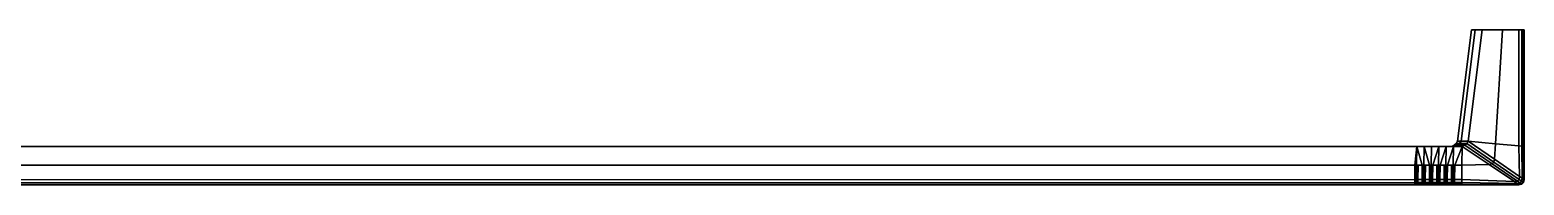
# Model space of a CAD drawing. Extents: x -281 to 281, y -29 to 0.
# Drawn here: x -0.2 to 280.7, y -29.2 to 0 of the extents above; entities that cross this region are included whole.
import ezdxf

# ---------------------------------------------------------------- set-up
doc = ezdxf.new("R2010")
doc.units = 0
doc.layers.add('METAL', color=148, linetype='CONTINUOUS')

msp = doc.modelspace()

# ---------------------------------------------------------------- meshes
at = {"layer": 'METAL'}
mesh = msp.add_polyface(dxfattribs=at)
corners = [(280.69, 0, 3.49), (275.93, 0, 3.44), (276.63, 0, 5.01), (280.69, 0, 4.08), (280.57, 0, 4.64), (280.24, 0, 4.97), (279.69, 0, 5.07), (268.86, -20.91, 3.39), (270.2, -20.91, 4.93), (272.8, 0, 4.93), (271.46, 0, 3.39), (280.69, -21.9, -3.34), (280.69, -21.9, -3.96), (280.69, 0, -3.96), (280.69, 0, -3.34), (280.69, 0, 0.88), (275.59, 0, 0.87), (280.69, 0, 0.08), (275.59, 0, 0.08), (280.69, 0, -0.73), (280.69, 0, -3.34), (275.93, 0, -3.29), (275.59, 0, -0.71), (280.69, 0, -3.96), (280.57, 0, -4.52), (280.24, 0, -4.85), (279.69, 0, -4.95), (276.63, 0, -4.89), (268.18, -20.91, 0.85), (270.78, 0, 0.85), (270.78, 0, 0.08), (268.18, -20.91, 0.08), (268.86, -20.91, -3.25), (268.18, -20.91, -0.7), (270.78, 0, -0.7), (271.46, 0, -3.25), (270.2, -20.91, -4.81), (272.8, 0, -4.81), (280.69, -21.9, -0.73), (280.69, 0, -0.73), (280.69, 0, 0.08), (280.69, -21.9, 0.08), (280.69, -21.9, 3.49), (280.69, -21.9, 0.88), (280.69, 0, 0.88), (280.69, 0, 3.49), (280.69, -21.9, 4.08), (280.69, 0, 4.08), (279.69, 0, 5.07), (276.63, 0, 5.01), (275.29, -21.39, 5.01), (279.69, -21.8, 5.07), (272.8, 0, -4.81), (276.63, 0, -4.89), (275.29, -21.39, -4.89), (270.2, -20.91, -4.81), (271.46, 0, 3.39), (272.8, 0, 4.93), (270.78, 0, 0.85), (270.78, 0, 0.08), (271.46, 0, -3.25), (270.78, 0, -0.7), (272.8, 0, -4.81), (272.8, 0, 4.93), (270.2, -20.91, 4.93), (279.69, 0, -4.95), (279.69, -21.8, -4.95), (280.24, -21.86, -4.85), (279.69, -21.8, -4.95), (279.69, 0, -4.95), (280.24, 0, -4.85), (280.24, 0, 4.97), (279.69, 0, 5.07), (279.69, -21.8, 5.07), (280.24, -21.86, 4.97), (280.57, -21.89, -4.52), (280.24, -21.86, -4.85), (280.24, 0, -4.85), (280.57, 0, -4.52), (280.69, -21.9, -3.96), (280.57, -21.89, -4.52), (280.57, 0, -4.52), (280.69, 0, -3.96), (280.57, 0, 4.64), (280.24, 0, 4.97), (280.24, -21.86, 4.97), (280.57, -21.89, 4.64), (280.69, 0, 4.08), (280.57, 0, 4.64), (280.57, -21.89, 4.64), (280.69, -21.9, 4.08), (267.51, -21.68, 0.08), (267.04, -21.9, 0.08), (267.04, -21.9, 0.85), (267.51, -21.68, 0.85), (269.92, -21.35, -4.81), (269.53, -21.68, -4.81), (268.19, -21.68, -3.25), (268.57, -21.35, -3.25), (270.2, -20.91, -4.81), (269.92, -21.35, -4.81), (268.57, -21.35, -3.25), (268.86, -20.91, -3.25), (268.57, -21.35, -3.25), (268.19, -21.68, -3.25), (267.51, -21.68, -0.7), (267.9, -21.35, -0.7), (268.86, -20.91, -3.25), (268.57, -21.35, -3.25), (267.9, -21.35, -0.7), (268.18, -20.91, -0.7), (267.9, -21.35, -0.7), (267.51, -21.68, -0.7), (267.51, -21.68, 0.08), (267.9, -21.35, 0.08), (268.18, -20.91, -0.7), (267.9, -21.35, -0.7), (267.9, -21.35, 0.08), (268.18, -20.91, 0.08), (267.9, -21.35, 0.85), (267.51, -21.68, 0.85), (268.19, -21.68, 3.39), (268.57, -21.35, 3.39), (268.18, -20.91, 0.85), (267.9, -21.35, 0.85), (268.57, -21.35, 3.39), (268.86, -20.91, 3.39), (268.57, -21.35, 3.39), (268.19, -21.68, 3.39), (269.53, -21.68, 4.93), (269.92, -21.35, 4.93), (268.86, -20.91, 3.39), (268.57, -21.35, 3.39), (269.92, -21.35, 4.93), (270.2, -20.91, 4.93), (267.51, -21.68, 0.85), (267.9, -21.35, 0.85), (267.9, -21.35, 0.85), (268.18, -20.91, 0.85)]
mesh.append_faces([[corners[k] for k in face] for face in [(0, 1, 2, 3), (4, 3, 2, 5), (6, 5, 2, 2), (7, 8, 9, 10), (11, 12, 13, 14), (15, 16, 1, 0), (17, 18, 16, 15), (19, 20, 21, 22), (20, 23, 24, 25), (20, 25, 26, 27), (20, 27, 21, 21), (28, 7, 10, 29), (30, 31, 28, 29), (32, 33, 34, 35), (36, 32, 35, 37), (38, 11, 14, 39), (40, 41, 38, 39), (42, 43, 44, 45), (46, 42, 45, 47), (48, 49, 50, 51), (52, 53, 54, 55), (19, 22, 18, 17), (34, 33, 31, 30), (44, 43, 41, 40), (1, 56, 57, 2), (16, 58, 56, 1), (59, 58, 16, 18), (60, 61, 22, 21), (62, 60, 21, 27), (63, 64, 50, 49), (65, 66, 54, 53), (61, 59, 18, 22), (67, 68, 69, 70), (71, 72, 73, 74), (75, 76, 77, 78), (79, 80, 81, 82), (83, 84, 85, 86), (87, 88, 89, 90), (91, 92, 93, 94), (95, 96, 97, 98), (99, 100, 101, 102), (103, 104, 105, 106), (107, 108, 109, 110), (111, 112, 113, 114), (115, 116, 117, 118), (119, 120, 121, 122), (123, 124, 125, 126), (127, 128, 129, 130), (131, 132, 133, 134), (114, 113, 135, 136), (118, 117, 137, 138)]])
mesh = msp.add_polyface(dxfattribs=at)
corners = [(260.13, -28.13, 4.93), (260.16, -25.4, 4.93), (-260.78, -25.45, 4.88), (-260.75, -28.17, 4.88), (260.12, -29.13, 3.39), (260.12, -29.13, 3.93), (-260.73, -29.17, 3.88), (-260.73, -29.17, 3.32), (-260.73, -29.17, 3.32), (-260.73, -29.17, 3.88), (-262.11, -29.17, 3.88), (-262.11, -29.17, 3.32), (260.12, -29.13, 0.85), (260.12, -29.13, 3.39), (-260.73, -29.17, 0.77), (-260.73, -29.17, 0.77), (-262.11, -29.17, 0.77), (-260.53, -21.94, -0.78), (-259.21, -21.94, -0.78), (-259.75, -21.94, -3.32), (-261.08, -21.94, -3.32), (258.9, -21.9, 0.85), (258.9, -21.9, 0.08), (-259.21, -21.94, -0.01), (-259.21, -21.94, 0.77), (-259.21, -21.94, 0.77), (-259.21, -21.94, -0.01), (-260.53, -21.94, -0.01), (-260.53, -21.94, 0.77), (-261.84, -21.94, -0.01), (-261.84, -21.94, 0.77), (-260.82, -21.94, 4.88), (-259.75, -21.94, 3.32), (-261.08, -21.94, 3.32), (-262.2, -21.94, 4.88), (-260.82, -21.94, -4.86), (-260.48, -25.45, -4.86), (-260.78, -25.46, -4.86), (-261.08, -25.45, -4.86), (-261.86, -25.45, -4.86), (-260.82, -21.94, -4.86), (-262.2, -21.94, -4.86), (-260.43, -29.17, -0.78), (260.42, -29.13, -0.7), (-260.43, -29.17, -0.01), (-261.03, -29.17, -0.78), (-261.03, -29.17, -0.01), (-261.81, -29.17, -0.01), (-261.81, -29.17, -0.78), (-261.03, -29.17, -3.32), (-261.81, -29.17, -3.32), (-261.03, -29.17, -3.86), (-261.81, -29.17, -3.86), (259.43, -21.9, 3.39), (258.9, -21.9, 0.85), (-259.21, -21.94, 0.77), (-259.75, -21.94, 3.32), (-261.84, -21.94, -0.78), (-260.73, -29.17, 0), (-260.48, -25.45, -4.86), (-260.78, -25.45, -4.36), (-260.78, -25.46, -4.86), (-260.78, -25.46, -4.86), (-260.78, -25.45, -4.36), (-261.08, -25.45, -4.86), (-260.73, -28.67, -0.78), (-260.43, -29.17, -0.78), (-260.43, -29.17, -0.01), (-260.73, -28.67, -0.01), (-260.73, -28.67, -0.01), (-261.03, -29.17, -0.01), (-261.03, -29.17, -0.78), (-260.73, -28.67, -0.78), (-260.73, -28.67, -3.32), (-260.43, -29.17, -3.32), (-261.03, -29.17, -3.32), (-260.73, -28.67, -3.32), (-260.73, -28.7, -3.51), (-260.43, -29.17, -3.86), (-260.43, -29.17, -3.32), (-260.73, -28.67, -3.32), (-260.73, -28.67, -3.32), (-261.03, -29.17, -3.32), (-261.03, -29.17, -3.86), (-260.73, -28.7, -3.51), (-260.73, -29.17, 0), (-260.73, -28.67, -0.01), (-260.43, -29.17, -0.01), (-261.03, -29.17, -0.01), (-260.73, -28.67, -0.01), (-260.73, -29.17, 0), (-260.78, -25.45, -4.36), (-260.48, -25.45, -4.86), (-260.45, -28.17, -4.86), (-260.75, -27.82, -4.46), (-260.75, -27.82, -4.46), (-261.05, -28.17, -4.86), (-261.08, -25.45, -4.86), (-260.78, -25.45, -4.36), (-259.21, -21.94, -0.78), (258.9, -21.9, -0.7), (-260.73, -29.17, 0.77), (-260.73, -29.17, 0), (-260.43, -29.17, -0.01), (260.12, -29.13, 0.08), (-260.82, -21.94, 4.88), (-260.78, -25.45, 4.88), (260.16, -25.4, 4.93), (260.51, -21.9, 4.93), (260.12, -28.68, 4.82), (260.13, -28.13, 4.93), (-260.75, -28.17, 4.88), (-260.74, -28.73, 4.77), (-260.74, -28.36, -4.37), (-260.75, -27.82, -4.46), (-260.45, -28.17, -4.86), (-260.44, -28.73, -4.75), (-261.04, -28.73, -4.75), (-261.05, -28.17, -4.86), (-260.75, -27.82, -4.46), (-260.74, -28.36, -4.37), (-260.74, -29.06, 4.44), (-260.74, -28.73, 4.77), (-262.12, -28.73, 4.77), (-262.11, -29.06, 4.44), (-260.73, -29.17, 3.88), (-260.74, -29.06, 4.44), (-262.11, -29.06, 4.44), (-262.11, -29.17, 3.88), (260.12, -29.02, 4.49), (260.12, -28.68, 4.82), (-260.74, -28.73, 4.77), (-260.74, -29.06, 4.44), (260.12, -29.13, 3.93), (260.12, -29.02, 4.49), (-260.74, -29.06, 4.44), (-260.73, -29.17, 3.88), (-261.81, -29.06, -4.41), (-261.82, -28.73, -4.75), (-261.04, -28.73, -4.75), (-261.04, -29.06, -4.41), (-261.81, -29.17, -3.86), (-261.81, -29.06, -4.41), (-261.04, -29.06, -4.41), (-261.03, -29.17, -3.86), (-260.74, -28.65, -4.06), (-260.74, -28.36, -4.37), (-260.44, -28.73, -4.75), (-260.44, -29.06, -4.41), (-260.73, -28.7, -3.51), (-260.74, -28.65, -4.06), (-260.44, -29.06, -4.41), (-260.43, -29.17, -3.86), (-261.04, -29.06, -4.41), (-261.04, -28.73, -4.75), (-260.74, -28.36, -4.37), (-260.74, -28.65, -4.06), (-261.03, -29.17, -3.86), (-261.04, -29.06, -4.41), (-260.74, -28.65, -4.06), (-260.73, -28.7, -3.51)]
mesh.append_faces([[corners[k] for k in face] for face in [(0, 1, 2, 3), (4, 5, 6, 7), (8, 9, 10, 11), (12, 13, 7, 14), (15, 8, 11, 16), (17, 18, 19, 20), (21, 22, 23, 24), (25, 26, 27, 28), (28, 27, 29, 30), (31, 32, 33, 34), (35, 36, 37, 37), (35, 37, 38, 39), (20, 19, 40, 41), (42, 43, 44, 44), (45, 46, 47, 48), (49, 45, 48, 50), (51, 49, 50, 52), (53, 54, 55, 56), (32, 25, 28, 33), (18, 17, 27, 26), (17, 57, 29, 27), (58, 15, 16, 47), (58, 47, 46, 46), (59, 60, 61, 61), (62, 63, 64, 64), (65, 66, 67, 68), (69, 70, 71, 72), (73, 74, 66, 65), (72, 71, 75, 76), (77, 78, 79, 80), (81, 82, 83, 84), (85, 86, 87, 87), (88, 89, 90, 90), (91, 92, 93, 94), (95, 96, 97, 98), (99, 23, 22, 100), (101, 102, 103, 104), (105, 106, 107, 108), (109, 110, 111, 112), (113, 114, 115, 116), (117, 118, 119, 120), (121, 122, 123, 124), (125, 126, 127, 128), (129, 130, 131, 132), (133, 134, 135, 136), (137, 138, 139, 140), (141, 142, 143, 144), (145, 146, 147, 148), (149, 150, 151, 152), (153, 154, 155, 156), (157, 158, 159, 160)]])
mesh = msp.add_polyface(dxfattribs=at)
corners = [(-259.21, -21.94, -0.78), (258.9, -21.9, -0.7), (259.43, -21.9, -3.25), (-259.75, -21.94, -3.32), (260.51, -21.9, 4.93), (259.43, -21.9, 3.39), (-259.75, -21.94, 3.32), (-260.82, -21.94, 4.88), (-260.82, -21.94, -4.86), (260.51, -21.9, -4.81), (260.46, -25.4, -4.81), (-260.48, -25.45, -4.86), (-259.75, -21.94, -3.32), (259.43, -21.9, -3.25), (260.51, -21.9, -4.81), (-260.82, -21.94, -4.86), (260.42, -29.13, -0.7), (260.42, -29.13, 0.07), (260.12, -29.13, 0.08), (-260.43, -29.17, -0.01), (260.42, -29.13, -3.25), (260.42, -29.13, -0.7), (-260.43, -29.17, -0.78), (-260.43, -29.17, -3.32), (260.42, -29.13, -3.81), (-260.43, -29.17, -3.32), (-260.43, -29.17, -3.86), (-260.73, -29.17, 0.77), (260.12, -29.13, 0.08), (260.12, -29.13, 0.85), (260.16, -25.4, 4.93), (260.47, -25.42, 4.93), (260.51, -21.9, 4.93), (-260.45, -28.17, -4.86), (-260.48, -25.45, -4.86), (260.46, -25.4, -4.81), (260.43, -28.13, -4.81), (260.42, -29.13, -3.25), (260.42, -29.13, -3.81), (261.8, -29.13, -3.81), (261.8, -29.13, -3.25), (260.42, -29.13, -0.7), (261.8, -29.13, -0.7), (260.21, -21.9, 0.85), (258.9, -21.9, 0.85), (259.43, -21.9, 3.39), (260.77, -21.9, 3.39), (258.9, -21.9, -0.7), (258.9, -21.9, 0.08), (260.21, -21.9, 0.08), (260.21, -21.9, -0.7), (261.52, -21.9, 0.08), (261.52, -21.9, -0.7), (260.51, -21.9, -4.81), (259.43, -21.9, -3.25), (260.77, -21.9, -3.25), (261.89, -21.9, -4.81), (260.76, -25.4, 4.93), (261.54, -25.4, 4.93), (260.51, -21.9, 4.93), (261.89, -21.9, 4.93), (260.72, -29.13, 0.85), (260.72, -29.13, 0.08), (261.5, -29.13, 0.08), (261.5, -29.13, 0.85), (260.72, -29.13, 3.39), (261.5, -29.13, 3.39), (260.72, -29.13, 3.93), (261.5, -29.13, 3.93), (261.52, -21.9, 0.85), (260.42, -29.13, 0.07), (260.16, -25.4, 4.93), (260.46, -25.4, 4.43), (260.47, -25.42, 4.93), (260.47, -25.42, 4.93), (260.46, -25.4, 4.43), (260.76, -25.4, 4.93), (260.42, -28.63, 0.85), (260.12, -29.13, 0.85), (260.12, -29.13, 0.08), (260.42, -28.63, 0.08), (260.42, -28.63, 0.08), (260.72, -29.13, 0.08), (260.72, -29.13, 0.85), (260.42, -28.63, 0.85), (260.42, -28.63, 3.39), (260.12, -29.13, 3.39), (260.72, -29.13, 3.39), (260.42, -28.63, 3.39), (260.42, -28.65, 3.58), (260.12, -29.13, 3.93), (260.12, -29.13, 3.39), (260.42, -28.63, 3.39), (260.42, -28.63, 3.39), (260.72, -29.13, 3.39), (260.72, -29.13, 3.93), (260.42, -28.65, 3.58), (260.42, -29.13, 0.07), (260.42, -28.63, 0.08), (260.12, -29.13, 0.08), (260.72, -29.13, 0.08), (260.42, -28.63, 0.08), (260.42, -29.13, 0.07), (260.46, -25.4, 4.43), (260.16, -25.4, 4.93), (260.13, -28.13, 4.93), (260.43, -27.77, 4.53), (260.43, -27.77, 4.53), (260.73, -28.13, 4.93), (260.76, -25.4, 4.93), (260.46, -25.4, 4.43), (-260.44, -28.73, -4.75), (-260.45, -28.17, -4.86), (260.43, -28.13, -4.81), (260.42, -28.68, -4.7), (260.43, -28.32, 4.45), (260.43, -27.77, 4.53), (260.13, -28.13, 4.93), (260.12, -28.68, 4.82), (260.72, -28.68, 4.82), (260.73, -28.13, 4.93), (260.43, -27.77, 4.53), (260.43, -28.32, 4.45), (-260.44, -29.06, -4.41), (-260.44, -28.73, -4.75), (260.42, -28.68, -4.7), (260.42, -29.02, -4.37), (-260.43, -29.17, -3.86), (-260.44, -29.06, -4.41), (260.42, -29.02, -4.37), (260.42, -29.13, -3.81), (260.42, -29.02, -4.37), (260.42, -28.68, -4.7), (261.8, -28.68, -4.7), (261.8, -29.02, -4.37), (260.42, -29.13, -3.81), (260.42, -29.02, -4.37), (261.8, -29.02, -4.37), (261.8, -29.13, -3.81), (261.5, -29.13, 3.93), (261.5, -29.02, 4.49), (260.72, -29.02, 4.49), (260.72, -29.13, 3.93), (260.42, -28.61, 4.13), (260.43, -28.32, 4.45), (260.12, -28.68, 4.82), (260.12, -29.02, 4.49), (260.42, -28.65, 3.58), (260.42, -28.61, 4.13), (260.12, -29.02, 4.49), (260.12, -29.13, 3.93), (260.72, -29.02, 4.49), (260.72, -28.68, 4.82), (260.43, -28.32, 4.45), (260.42, -28.61, 4.13), (260.72, -29.13, 3.93), (260.72, -29.02, 4.49), (260.42, -28.61, 4.13), (260.42, -28.65, 3.58)]
mesh.append_faces([[corners[k] for k in face] for face in [(0, 1, 2, 3), (4, 5, 6, 7), (8, 9, 10, 11), (12, 13, 14, 15), (16, 17, 18, 19), (20, 21, 22, 23), (24, 20, 25, 26), (27, 28, 29, 29), (30, 31, 32, 32), (33, 34, 35, 36), (37, 38, 39, 40), (41, 37, 40, 42), (43, 44, 45, 46), (47, 48, 49, 50), (50, 49, 51, 52), (53, 54, 55, 56), (32, 31, 57, 58), (46, 45, 59, 60), (61, 62, 63, 64), (65, 61, 64, 66), (67, 65, 66, 68), (54, 47, 50, 55), (44, 43, 49, 48), (43, 69, 51, 49), (70, 41, 42, 63), (70, 63, 62, 62), (71, 72, 73, 73), (74, 75, 76, 76), (77, 78, 79, 80), (81, 82, 83, 84), (85, 86, 78, 77), (84, 83, 87, 88), (89, 90, 91, 92), (93, 94, 95, 96), (97, 98, 99, 99), (100, 101, 102, 102), (103, 104, 105, 106), (107, 108, 109, 110), (111, 112, 113, 114), (115, 116, 117, 118), (119, 120, 121, 122), (123, 124, 125, 126), (127, 128, 129, 130), (131, 132, 133, 134), (135, 136, 137, 138), (139, 140, 141, 142), (143, 144, 145, 146), (147, 148, 149, 150), (151, 152, 153, 154), (155, 156, 157, 158)]])
mesh = msp.add_polyface(dxfattribs=at)
corners = [(262.84, -21.9, 0.85), (261.52, -21.9, 0.85), (262.1, -21.9, 3.39), (263.44, -21.9, 3.39), (261.52, -21.9, -0.7), (261.52, -21.9, 0.08), (262.84, -21.9, 0.08), (262.84, -21.9, -0.7), (263.44, -21.9, -3.25), (262.1, -21.9, -3.25), (261.81, -28.13, -4.81), (260.43, -28.13, -4.81), (260.46, -25.4, -4.81), (261.84, -25.4, -4.81), (263.19, -28.13, -4.81), (263.22, -25.4, -4.81), (261.8, -29.13, -3.25), (261.8, -29.13, -3.81), (263.17, -29.13, -3.81), (263.17, -29.13, -3.25), (261.8, -29.13, -0.7), (263.17, -29.13, -0.7), (260.21, -21.9, 0.85), (260.77, -21.9, 3.39), (261.89, -21.9, -4.81), (260.77, -21.9, -3.25), (263.27, -21.9, -4.81), (261.89, -21.9, 4.93), (260.51, -21.9, 4.93), (261.54, -25.4, 4.93), (261.85, -25.42, 4.93), (262.14, -25.4, 4.93), (262.92, -25.4, 4.93), (261.89, -21.9, 4.93), (263.27, -21.9, 4.93), (262.1, -29.13, 0.85), (262.1, -29.13, 0.08), (262.87, -29.13, 0.08), (262.87, -29.13, 0.85), (262.1, -29.13, 3.39), (262.87, -29.13, 3.39), (262.1, -29.13, 3.93), (262.87, -29.13, 3.93), (260.21, -21.9, -0.7), (261.8, -29.13, 0.08), (261.5, -29.13, 0.08), (260.51, -21.9, -4.81), (261.89, -21.9, -4.81), (263.27, -21.9, -4.81), (261.51, -28.13, 4.93), (260.76, -25.4, 4.93), (260.73, -28.13, 4.93), (262.89, -28.13, 4.93), (262.11, -28.13, 4.93), (261.54, -25.4, 4.93), (261.84, -25.4, 4.43), (261.85, -25.42, 4.93), (261.85, -25.42, 4.93), (261.84, -25.4, 4.43), (262.14, -25.4, 4.93), (261.5, -29.13, 0.08), (261.8, -28.63, 0.08), (261.8, -28.63, 0.85), (261.5, -29.13, 0.85), (261.8, -28.63, 0.08), (262.1, -29.13, 0.08), (262.1, -29.13, 0.85), (261.8, -28.63, 0.85), (261.8, -28.63, 3.39), (261.5, -29.13, 3.39), (262.1, -29.13, 3.39), (261.8, -28.63, 3.39), (261.5, -29.13, 3.39), (261.8, -28.63, 3.39), (261.8, -28.65, 3.58), (261.5, -29.13, 3.93), (261.8, -28.63, 3.39), (262.1, -29.13, 3.39), (262.1, -29.13, 3.93), (261.8, -28.65, 3.58), (261.8, -29.13, 0.08), (261.8, -28.63, 0.08), (261.5, -29.13, 0.08), (262.1, -29.13, 0.08), (261.8, -28.63, 0.08), (261.8, -29.13, 0.08), (261.84, -25.4, 4.43), (261.54, -25.4, 4.93), (261.51, -28.13, 4.93), (261.81, -27.77, 4.53), (261.81, -27.77, 4.53), (262.11, -28.13, 4.93), (262.14, -25.4, 4.93), (261.84, -25.4, 4.43), (260.42, -28.68, -4.7), (260.43, -28.13, -4.81), (261.81, -28.13, -4.81), (261.8, -28.68, -4.7), (261.8, -28.68, -4.7), (261.81, -28.13, -4.81), (263.19, -28.13, -4.81), (263.18, -28.68, -4.7), (261.5, -28.68, 4.82), (261.51, -28.13, 4.93), (260.73, -28.13, 4.93), (260.72, -28.68, 4.82), (262.88, -28.68, 4.82), (262.89, -28.13, 4.93), (262.11, -28.13, 4.93), (262.1, -28.68, 4.82), (261.8, -28.32, 4.45), (261.81, -27.77, 4.53), (261.51, -28.13, 4.93), (261.5, -28.68, 4.82), (262.1, -28.68, 4.82), (262.11, -28.13, 4.93), (261.81, -27.77, 4.53), (261.8, -28.32, 4.45), (261.8, -29.02, -4.37), (261.8, -28.68, -4.7), (263.18, -28.68, -4.7), (263.18, -29.02, -4.37), (261.8, -29.13, -3.81), (261.8, -29.02, -4.37), (263.18, -29.02, -4.37), (263.17, -29.13, -3.81), (261.5, -29.02, 4.49), (261.5, -28.68, 4.82), (260.72, -28.68, 4.82), (260.72, -29.02, 4.49), (262.88, -29.02, 4.49), (262.88, -28.68, 4.82), (262.1, -28.68, 4.82), (262.1, -29.02, 4.49), (262.87, -29.13, 3.93), (262.88, -29.02, 4.49), (262.1, -29.02, 4.49), (262.1, -29.13, 3.93), (261.8, -28.61, 4.13), (261.8, -28.32, 4.45), (261.5, -28.68, 4.82), (261.5, -29.02, 4.49), (261.8, -28.65, 3.58), (261.8, -28.61, 4.13), (261.5, -29.02, 4.49), (261.5, -29.13, 3.93), (262.1, -29.02, 4.49), (262.1, -28.68, 4.82), (261.8, -28.32, 4.45), (261.8, -28.61, 4.13), (262.1, -29.13, 3.93), (262.1, -29.02, 4.49), (261.8, -28.61, 4.13), (261.8, -28.65, 3.58)]
mesh.append_faces([[corners[k] for k in face] for face in [(0, 1, 2, 3), (4, 5, 6, 7), (7, 8, 9, 4), (10, 11, 12, 13), (14, 10, 13, 15), (16, 17, 18, 19), (20, 16, 19, 21), (1, 22, 23, 2), (24, 25, 9, 26), (27, 28, 29, 30), (27, 30, 31, 32), (2, 23, 33, 34), (35, 36, 37, 38), (39, 35, 38, 40), (41, 39, 40, 42), (25, 43, 4, 9), (1, 0, 6, 5), (20, 44, 45, 45), (20, 37, 36, 44), (46, 47, 13, 12), (47, 48, 15, 13), (49, 29, 50, 51), (52, 32, 31, 53), (54, 55, 56, 56), (57, 58, 59, 59), (60, 61, 62, 63), (64, 65, 66, 67), (63, 62, 68, 69), (67, 66, 70, 71), (72, 73, 74, 75), (76, 77, 78, 79), (80, 81, 82, 82), (83, 84, 85, 85), (86, 87, 88, 89), (90, 91, 92, 93), (94, 95, 96, 97), (98, 99, 100, 101), (102, 103, 104, 105), (106, 107, 108, 109), (110, 111, 112, 113), (114, 115, 116, 117), (118, 119, 120, 121), (122, 123, 124, 125), (126, 127, 128, 129), (130, 131, 132, 133), (134, 135, 136, 137), (138, 139, 140, 141), (142, 143, 144, 145), (146, 147, 148, 149), (150, 151, 152, 153)]])
mesh = msp.add_polyface(dxfattribs=at)
corners = [(264.56, -28.13, -4.81), (263.19, -28.13, -4.81), (263.22, -25.4, -4.81), (264.6, -25.4, -4.81), (263.27, -21.9, -4.81), (262.1, -21.9, -3.25), (263.44, -21.9, -3.25), (264.64, -21.9, -4.81), (264.26, -28.13, 4.93), (264.3, -25.4, 4.93), (263.52, -25.4, 4.93), (263.49, -28.13, 4.93), (263.27, -21.9, 4.93), (264.64, -21.9, 4.93), (263.44, -21.9, 3.39), (262.1, -21.9, 3.39), (264.64, -21.9, -4.81), (266.02, -21.9, -4.81), (265.98, -25.4, -4.81), (264.78, -21.9, 3.39), (266.11, -21.9, 3.39), (265.46, -21.9, 0.85), (264.15, -21.9, 0.85), (262.84, -21.9, 0.85), (265.46, -21.9, 0.08), (264.15, -21.9, 0.08), (262.84, -21.9, 0.08), (266.11, -21.9, -3.25), (267.4, -21.9, -4.81), (266.02, -21.9, -4.81), (264.78, -21.9, -3.25), (265.64, -28.13, 4.93), (265.68, -25.4, 4.93), (264.9, -25.4, 4.93), (264.86, -28.13, 4.93), (263.27, -21.9, 4.93), (261.89, -21.9, 4.93), (262.92, -25.4, 4.93), (263.22, -25.42, 4.93), (266.02, -21.9, 4.93), (267.4, -21.9, 4.93), (265.46, -21.9, -0.7), (264.15, -21.9, -0.7), (262.84, -21.9, -0.7), (263.27, -21.9, -4.81), (264.64, -21.9, 4.93), (264.6, -25.42, 4.93), (265.94, -28.13, -4.81), (266.02, -21.9, 4.93), (265.98, -25.42, 4.93), (264.6, -25.4, 4.43), (264.3, -25.4, 4.93), (264.26, -28.13, 4.93), (264.57, -27.77, 4.53), (263.52, -25.4, 4.93), (263.22, -25.4, 4.43), (263.19, -27.77, 4.53), (263.49, -28.13, 4.93), (265.98, -25.4, 4.43), (265.68, -25.4, 4.93), (265.64, -28.13, 4.93), (265.94, -27.77, 4.53), (264.9, -25.4, 4.93), (264.6, -25.4, 4.43), (264.57, -27.77, 4.53), (264.86, -28.13, 4.93), (262.92, -25.4, 4.93), (263.22, -25.4, 4.43), (263.22, -25.42, 4.93), (263.22, -25.42, 4.93), (263.22, -25.4, 4.43), (263.52, -25.4, 4.93), (264.3, -25.4, 4.93), (264.6, -25.4, 4.43), (264.6, -25.42, 4.93), (264.6, -25.42, 4.93), (264.6, -25.4, 4.43), (264.9, -25.4, 4.93), (265.68, -25.4, 4.93), (265.98, -25.4, 4.43), (265.98, -25.42, 4.93), (263.22, -25.4, 4.43), (262.92, -25.4, 4.93), (262.89, -28.13, 4.93), (263.19, -27.77, 4.53), (263.18, -28.68, -4.7), (263.19, -28.13, -4.81), (264.56, -28.13, -4.81), (264.56, -28.68, -4.7), (264.26, -28.68, 4.82), (264.26, -28.13, 4.93), (263.49, -28.13, 4.93), (263.48, -28.68, 4.82), (264.56, -28.68, -4.7), (264.56, -28.13, -4.81), (265.94, -28.13, -4.81), (265.93, -28.68, -4.7), (265.63, -28.68, 4.82), (265.64, -28.13, 4.93), (264.86, -28.13, 4.93), (264.86, -28.68, 4.82), (264.56, -28.32, 4.45), (264.57, -27.77, 4.53), (264.26, -28.13, 4.93), (264.26, -28.68, 4.82), (263.48, -28.68, 4.82), (263.49, -28.13, 4.93), (263.19, -27.77, 4.53), (263.18, -28.32, 4.45), (265.93, -28.32, 4.45), (265.94, -27.77, 4.53), (265.64, -28.13, 4.93), (265.63, -28.68, 4.82), (264.86, -28.68, 4.82), (264.86, -28.13, 4.93), (264.57, -27.77, 4.53), (264.56, -28.32, 4.45), (263.18, -28.32, 4.45), (263.19, -27.77, 4.53), (262.89, -28.13, 4.93), (262.88, -28.68, 4.82), (263.18, -29.02, -4.37), (263.18, -28.68, -4.7), (264.56, -28.68, -4.7), (264.55, -29.02, -4.37), (264.25, -29.02, 4.49), (264.26, -28.68, 4.82), (263.48, -28.68, 4.82), (263.48, -29.02, 4.49), (264.55, -28.61, 4.13), (264.56, -28.32, 4.45), (264.26, -28.68, 4.82), (264.25, -29.02, 4.49), (263.48, -29.02, 4.49), (263.48, -28.68, 4.82), (263.18, -28.32, 4.45), (263.18, -28.61, 4.13), (265.93, -28.61, 4.13), (265.93, -28.32, 4.45), (265.63, -28.68, 4.82), (265.63, -29.02, 4.49), (264.85, -29.02, 4.49), (264.86, -28.68, 4.82), (264.56, -28.32, 4.45), (264.55, -28.61, 4.13), (263.18, -28.61, 4.13), (263.18, -28.32, 4.45), (262.88, -28.68, 4.82), (262.88, -29.02, 4.49)]
mesh.append_faces([[corners[k] for k in face] for face in [(0, 1, 2, 3), (4, 5, 6, 7), (8, 9, 10, 11), (12, 13, 14, 15), (16, 17, 18, 3), (19, 20, 21, 22), (14, 19, 22, 23), (21, 24, 25, 22), (22, 25, 26, 23), (27, 28, 29, 30), (30, 29, 7, 6), (31, 32, 33, 34), (35, 36, 37, 38), (39, 40, 20, 19), (13, 39, 19, 14), (41, 27, 30, 42), (42, 30, 6, 43), (41, 42, 25, 24), (42, 43, 26, 25), (44, 16, 3, 2), (45, 35, 38, 10), (45, 10, 9, 46), (47, 0, 3, 18), (48, 45, 46, 33), (48, 33, 32, 49), (50, 51, 52, 53), (54, 55, 56, 57), (58, 59, 60, 61), (62, 63, 64, 65), (66, 67, 68, 68), (69, 70, 71, 71), (72, 73, 74, 74), (75, 76, 77, 77), (78, 79, 80, 80), (81, 82, 83, 84), (85, 86, 87, 88), (89, 90, 91, 92), (93, 94, 95, 96), (97, 98, 99, 100), (101, 102, 103, 104), (105, 106, 107, 108), (109, 110, 111, 112), (113, 114, 115, 116), (117, 118, 119, 120), (121, 122, 123, 124), (125, 126, 127, 128), (129, 130, 131, 132), (133, 134, 135, 136), (137, 138, 139, 140), (141, 142, 143, 144), (145, 146, 147, 148)]])
mesh = msp.add_polyface(dxfattribs=at)
corners = [(280.69, -28.13, -3.34), (280.69, -28.13, -3.96), (280.69, -21.9, -3.96), (280.69, -21.9, -3.34), (280.69, -28.13, -0.73), (280.69, -21.9, -0.73), (280.69, -21.9, 0.08), (280.69, -28.13, 0.08), (280.69, -28.13, 3.49), (280.69, -28.13, 0.88), (280.69, -21.9, 0.88), (280.69, -21.9, 3.49), (280.69, -28.13, 4.08), (280.69, -21.9, 4.08), (279.69, -21.8, 5.07), (275.29, -21.39, 5.01), (275.15, -24.28, 5.01), (279.84, -27.56, 5.07), (274.1, -25.3, -4.87), (269.01, -25.4, -4.81), (269.06, -21.9, -4.81), (270.2, -20.91, -4.81), (275.29, -21.39, -4.89), (275.15, -24.28, -4.89), (267.4, -21.9, -4.81), (267.36, -25.4, -4.81), (266.02, -21.9, -4.81), (265.98, -25.4, -4.81), (266.11, -21.9, 3.39), (267.71, -21.9, 3.39), (267.04, -21.9, 0.85), (265.46, -21.9, 0.85), (267.04, -21.9, 0.08), (265.46, -21.9, 0.08), (267.71, -21.9, -3.25), (269.06, -21.9, -4.81), (267.4, -21.9, -4.81), (266.11, -21.9, -3.25), (267.4, -21.9, 4.93), (269.06, -21.9, 4.93), (267.04, -21.9, -0.7), (265.46, -21.9, -0.7), (269.06, -21.9, 4.93), (269.01, -25.4, 4.93), (274.1, -25.3, 4.99), (270.2, -20.91, 4.93), (279.69, -21.8, -4.95), (279.84, -27.56, -4.95), (267.4, -21.9, 4.93), (267.36, -25.42, 4.93), (267.66, -25.4, 4.93), (266.02, -21.9, 4.93), (265.98, -25.42, 4.93), (266.28, -25.4, 4.93), (267.06, -25.4, 4.93), (267.36, -25.4, 4.43), (267.06, -25.4, 4.93), (267.02, -28.13, 4.93), (267.32, -27.77, 4.53), (266.28, -25.4, 4.93), (265.98, -25.4, 4.43), (265.94, -27.77, 4.53), (266.24, -28.13, 4.93), (267.36, -25.42, 4.93), (267.36, -25.4, 4.43), (267.66, -25.4, 4.93), (265.98, -25.42, 4.93), (265.98, -25.4, 4.43), (266.28, -25.4, 4.93), (267.06, -25.4, 4.93), (267.36, -25.4, 4.43), (267.36, -25.42, 4.93), (280.31, -27.87, -4.85), (279.84, -27.56, -4.95), (279.69, -21.8, -4.95), (280.24, -21.86, -4.85), (280.24, -21.86, 4.97), (279.69, -21.8, 5.07), (279.84, -27.56, 5.07), (280.31, -27.87, 4.97), (280.59, -28.06, -4.52), (280.31, -27.87, -4.85), (280.24, -21.86, -4.85), (280.57, -21.89, -4.52), (280.69, -28.13, -3.96), (280.59, -28.06, -4.52), (280.57, -21.89, -4.52), (280.69, -21.9, -3.96), (280.57, -21.89, 4.64), (280.24, -21.86, 4.97), (280.31, -27.87, 4.97), (280.59, -28.06, 4.64), (280.69, -21.9, 4.08), (280.57, -21.89, 4.64), (280.59, -28.06, 4.64), (280.69, -28.13, 4.08), (269.53, -21.68, -4.81), (269.06, -21.9, -4.81), (267.71, -21.9, -3.25), (268.19, -21.68, -3.25), (268.19, -21.68, -3.25), (267.71, -21.9, -3.25), (267.04, -21.9, -0.7), (267.51, -21.68, -0.7), (267.51, -21.68, -0.7), (267.04, -21.9, -0.7), (267.04, -21.9, 0.08), (267.51, -21.68, 0.08), (267.51, -21.68, 0.85), (267.04, -21.9, 0.85), (267.71, -21.9, 3.39), (268.19, -21.68, 3.39), (268.19, -21.68, 3.39), (267.71, -21.9, 3.39), (269.06, -21.9, 4.93), (269.53, -21.68, 4.93), (274.66, -25.17, -4.88), (269.06, -21.9, -4.81), (269.53, -21.68, -4.81), (269.53, -21.68, 4.93), (269.06, -21.9, 4.93), (274.66, -25.17, 5), (275.01, -24.83, 5), (279.42, -28.43, 5.07), (279.74, -28.11, 5.07), (275.01, -24.83, -4.88), (269.92, -21.35, -4.81), (270.2, -20.91, -4.81), (269.92, -21.35, 4.93), (279.74, -28.11, -4.95), (279.42, -28.43, -4.95)]
mesh.append_faces([[corners[k] for k in face] for face in [(0, 1, 2, 3), (4, 0, 3, 5), (6, 7, 4, 5), (8, 9, 10, 11), (12, 8, 11, 13), (14, 15, 16, 17), (18, 19, 20, 20), (21, 22, 23, 23), (24, 20, 19, 25), (26, 24, 25, 27), (28, 29, 30, 31), (30, 32, 33, 31), (34, 35, 36, 37), (38, 39, 29, 28), (40, 34, 37, 41), (10, 9, 7, 6), (40, 41, 33, 32), (42, 43, 44, 44), (15, 45, 16, 16), (46, 47, 23, 22), (42, 48, 49, 50), (43, 42, 50, 50), (48, 51, 52, 53), (48, 53, 54, 49), (55, 56, 57, 58), (59, 60, 61, 62), (63, 64, 65, 65), (66, 67, 68, 68), (69, 70, 71, 71), (72, 73, 74, 75), (76, 77, 78, 79), (80, 81, 82, 83), (84, 85, 86, 87), (88, 89, 90, 91), (92, 93, 94, 95), (96, 97, 98, 99), (100, 101, 102, 103), (104, 105, 106, 107), (108, 109, 110, 111), (112, 113, 114, 115), (116, 18, 117, 118), (119, 120, 44, 121), (122, 121, 123, 124), (16, 122, 124, 17), (125, 116, 118, 126), (23, 125, 126, 127), (128, 119, 121, 122), (45, 128, 122, 16), (129, 130, 116, 125), (47, 129, 125, 23)]])
mesh = msp.add_polyface(dxfattribs=at)
corners = [(279.69, -29.13, 3.48), (279.69, -29.13, 4.07), (268.96, -29.13, 3.93), (268.96, -29.13, 3.39), (279.69, -29.13, 0.88), (268.96, -29.13, 0.85), (268.96, -29.13, 0.08), (279.69, -29.13, 0.08), (279.69, -29.13, -3.33), (279.69, -29.13, -0.72), (268.96, -29.13, -0.7), (268.96, -29.13, -3.25), (279.69, -29.13, -3.95), (268.96, -29.13, -3.81), (279.32, -28.86, 4.96), (278.86, -28.52, 5.06), (268.97, -28.13, 4.93), (268.96, -28.68, 4.82), (268.96, -28.68, -4.7), (268.97, -28.13, -4.81), (278.86, -28.52, -4.94), (279.32, -28.86, -4.84), (279.59, -29.06, 4.63), (279.32, -28.86, 4.96), (268.96, -28.68, 4.82), (268.96, -29.02, 4.49), (279.69, -29.13, 4.07), (279.59, -29.06, 4.63), (268.96, -29.02, 4.49), (268.96, -29.13, 3.93), (268.96, -29.02, -4.37), (268.96, -28.68, -4.7), (279.32, -28.86, -4.84), (279.59, -29.06, -4.51), (268.96, -29.13, -3.81), (268.96, -29.02, -4.37), (279.59, -29.06, -4.51), (279.69, -29.13, -3.95), (280.24, -29.02, 4.08), (279.69, -29.13, 4.07), (279.69, -29.13, 3.48), (280.24, -29.02, 3.48), (280.57, -28.68, -3.96), (280.69, -28.13, -3.96), (280.69, -28.13, -3.34), (280.57, -28.68, -3.34), (280.24, -29.02, 3.48), (279.69, -29.13, 3.48), (279.69, -29.13, 0.88), (280.24, -29.02, 0.88), (280.24, -29.02, 0.88), (279.69, -29.13, 0.88), (279.69, -29.13, 0.08), (280.24, -29.02, 0.08), (280.24, -29.02, -0.72), (279.69, -29.13, -0.72), (279.69, -29.13, -3.33), (280.24, -29.02, -3.34), (279.69, -29.13, -0.72), (280.24, -29.02, -0.72), (274.66, -25.17, 5), (274.1, -25.3, 4.99), (278.86, -28.52, 5.06), (279.42, -28.43, 5.07), (279.42, -28.43, -4.95), (278.86, -28.52, -4.94), (274.1, -25.3, -4.87), (274.66, -25.17, -4.88), (280.2, -28.43, 4.97), (280.31, -27.87, 4.97), (279.84, -27.56, 5.07), (279.74, -28.11, 5.07), (279.87, -28.76, -4.84), (279.32, -28.86, -4.84), (278.86, -28.52, -4.94), (279.42, -28.43, -4.95), (280.57, -28.68, 4.08), (280.69, -28.13, 4.08), (280.59, -28.06, 4.64), (280.48, -28.62, 4.64), (280.48, -28.62, 4.64), (280.59, -28.06, 4.64), (280.31, -27.87, 4.97), (280.2, -28.43, 4.97), (280.24, -29.02, -3.96), (279.69, -29.13, -3.95), (279.59, -29.06, -4.51), (280.15, -28.95, -4.51), (280.15, -28.95, -4.51), (279.59, -29.06, -4.51), (279.32, -28.86, -4.84), (279.87, -28.76, -4.84), (280.57, -28.68, 4.08), (280.24, -29.02, 4.08), (280.24, -29.02, 3.48), (280.57, -28.68, 3.49), (280.69, -28.13, 4.08), (280.57, -28.68, 4.08), (280.57, -28.68, 3.49), (280.69, -28.13, 3.49), (280.24, -29.02, -3.96), (280.57, -28.68, -3.96), (280.57, -28.68, -3.34), (280.24, -29.02, -3.34), (279.69, -29.13, -3.95), (280.24, -29.02, -3.96), (280.24, -29.02, -3.34), (279.69, -29.13, -3.33), (280.57, -28.68, 3.49), (280.24, -29.02, 3.48), (280.24, -29.02, 0.88), (280.57, -28.68, 0.88), (280.69, -28.13, 3.49), (280.57, -28.68, 3.49), (280.57, -28.68, 0.88), (280.69, -28.13, 0.88), (280.57, -28.68, 0.88), (280.24, -29.02, 0.88), (280.24, -29.02, 0.08), (280.57, -28.68, 0.08), (280.69, -28.13, 0.88), (280.57, -28.68, 0.88), (280.57, -28.68, 0.08), (280.69, -28.13, 0.08), (280.57, -28.68, -0.73), (280.24, -29.02, -0.72), (280.24, -29.02, -3.34), (280.57, -28.68, -3.34), (280.69, -28.13, -0.73), (280.57, -28.68, -0.73), (280.57, -28.68, -3.34), (280.69, -28.13, -3.34), (280.24, -29.02, -0.72), (280.57, -28.68, -0.73), (280.57, -28.68, -0.73), (280.69, -28.13, -0.73), (279.87, -28.76, 4.96), (280.2, -28.43, 4.97), (279.74, -28.11, 5.07), (279.42, -28.43, 5.07), (279.32, -28.86, 4.96), (279.87, -28.76, 4.96), (279.42, -28.43, 5.07), (278.86, -28.52, 5.06), (280.2, -28.43, -4.85), (279.87, -28.76, -4.84), (279.42, -28.43, -4.95), (279.74, -28.11, -4.95), (280.31, -27.87, -4.85), (280.2, -28.43, -4.85), (279.74, -28.11, -4.95), (279.84, -27.56, -4.95), (280.24, -29.02, 4.08), (280.57, -28.68, 4.08), (280.48, -28.62, 4.64), (280.15, -28.95, 4.63), (279.69, -29.13, 4.07), (280.24, -29.02, 4.08), (280.15, -28.95, 4.63), (279.59, -29.06, 4.63), (280.15, -28.95, 4.63), (280.48, -28.62, 4.64), (280.2, -28.43, 4.97), (279.87, -28.76, 4.96), (279.59, -29.06, 4.63), (280.15, -28.95, 4.63), (279.87, -28.76, 4.96), (279.32, -28.86, 4.96), (280.57, -28.68, -3.96), (280.24, -29.02, -3.96), (280.15, -28.95, -4.51), (280.48, -28.62, -4.52), (280.69, -28.13, -3.96), (280.57, -28.68, -3.96), (280.48, -28.62, -4.52), (280.59, -28.06, -4.52), (280.48, -28.62, -4.52), (280.15, -28.95, -4.51), (279.87, -28.76, -4.84), (280.2, -28.43, -4.85), (280.59, -28.06, -4.52), (280.48, -28.62, -4.52), (280.2, -28.43, -4.85), (280.31, -27.87, -4.85)]
mesh.append_faces([[corners[k] for k in face] for face in [(0, 1, 2, 3), (4, 0, 3, 5), (6, 7, 4, 5), (8, 9, 10, 11), (12, 8, 11, 13), (10, 9, 7, 6), (14, 15, 16, 17), (18, 19, 20, 21), (22, 23, 24, 25), (26, 27, 28, 29), (30, 31, 32, 33), (34, 35, 36, 37), (38, 39, 40, 41), (42, 43, 44, 45), (46, 47, 48, 49), (50, 51, 52, 53), (54, 55, 56, 57), (53, 52, 58, 59), (60, 61, 62, 63), (64, 65, 66, 67), (68, 69, 70, 71), (72, 73, 74, 75), (76, 77, 78, 79), (80, 81, 82, 83), (84, 85, 86, 87), (88, 89, 90, 91), (92, 93, 94, 95), (96, 97, 98, 99), (100, 101, 102, 103), (104, 105, 106, 107), (108, 109, 110, 111), (112, 113, 114, 115), (116, 117, 118, 119), (120, 121, 122, 123), (124, 125, 126, 127), (128, 129, 130, 131), (119, 118, 132, 133), (123, 122, 134, 135), (136, 137, 138, 139), (140, 141, 142, 143), (144, 145, 146, 147), (148, 149, 150, 151), (152, 153, 154, 155), (156, 157, 158, 159), (160, 161, 162, 163), (164, 165, 166, 167), (168, 169, 170, 171), (172, 173, 174, 175), (176, 177, 178, 179), (180, 181, 182, 183)]])
mesh = msp.add_polyface(dxfattribs=at)
corners = [(268.97, -28.13, 4.93), (278.86, -28.52, 5.06), (274.1, -25.3, 4.99), (269.01, -25.4, 4.93), (268.96, -29.13, -3.81), (268.96, -29.13, -3.25), (267.31, -29.13, -3.25), (267.31, -29.13, -3.81), (265.93, -29.13, -3.25), (265.93, -29.13, -3.81), (268.96, -29.13, -0.7), (267.31, -29.13, -0.7), (265.93, -29.13, -0.7), (267.66, -25.4, 4.93), (267.62, -28.13, 4.93), (267.02, -28.13, 4.93), (267.06, -25.4, 4.93), (266.28, -25.4, 4.93), (266.24, -28.13, 4.93), (268.96, -29.13, 0.08), (267.61, -29.13, 0.08), (267.31, -29.13, 0.08), (267.01, -29.13, 0.08), (266.23, -29.13, 0.08), (265.93, -29.13, 0.08), (268.96, -29.13, 0.85), (268.96, -29.13, 3.39), (267.61, -29.13, 3.39), (267.61, -29.13, 0.85), (267.01, -29.13, 0.85), (267.01, -29.13, 3.39), (266.23, -29.13, 3.39), (266.23, -29.13, 0.85), (268.96, -29.13, 3.93), (267.61, -29.13, 3.93), (267.01, -29.13, 3.93), (266.23, -29.13, 3.93), (274.1, -25.3, -4.87), (278.86, -28.52, -4.94), (268.97, -28.13, -4.81), (269.01, -25.4, -4.81), (267.32, -28.13, -4.81), (267.36, -25.4, -4.81), (265.94, -28.13, -4.81), (265.98, -25.4, -4.81), (267.32, -27.77, 4.53), (267.62, -28.13, 4.93), (267.66, -25.4, 4.93), (267.36, -25.4, 4.43), (267.61, -29.13, 0.08), (267.31, -28.63, 0.08), (267.31, -29.13, 0.08), (267.31, -29.13, 0.08), (267.31, -28.63, 0.08), (267.01, -29.13, 0.08), (267.31, -28.63, 0.85), (267.61, -29.13, 0.85), (267.61, -29.13, 3.39), (267.31, -28.63, 3.39), (267.31, -28.63, 3.39), (267.01, -29.13, 3.39), (267.01, -29.13, 0.85), (267.31, -28.63, 0.85), (267.31, -28.63, 3.39), (267.61, -29.13, 3.39), (267.61, -29.13, 3.93), (267.31, -28.65, 3.58), (267.31, -28.65, 3.58), (267.01, -29.13, 3.93), (267.01, -29.13, 3.39), (267.31, -28.63, 3.39), (267.31, -28.63, 0.08), (267.61, -29.13, 0.08), (267.01, -29.13, 0.08), (267.31, -28.63, 0.08), (267.31, -28.68, -4.7), (267.32, -28.13, -4.81), (268.97, -28.13, -4.81), (268.96, -28.68, -4.7), (265.93, -28.68, -4.7), (265.94, -28.13, -4.81), (267.32, -28.13, -4.81), (267.31, -28.68, -4.7), (268.96, -28.68, 4.82), (268.97, -28.13, 4.93), (267.62, -28.13, 4.93), (267.61, -28.68, 4.82), (267.01, -28.68, 4.82), (267.02, -28.13, 4.93), (266.24, -28.13, 4.93), (266.23, -28.68, 4.82), (267.61, -28.68, 4.82), (267.62, -28.13, 4.93), (267.32, -27.77, 4.53), (267.31, -28.32, 4.45), (267.31, -28.32, 4.45), (267.32, -27.77, 4.53), (267.02, -28.13, 4.93), (267.01, -28.68, 4.82), (266.23, -28.68, 4.82), (266.24, -28.13, 4.93), (265.94, -27.77, 4.53), (265.93, -28.32, 4.45), (267.31, -29.02, -4.37), (267.31, -28.68, -4.7), (268.96, -28.68, -4.7), (268.96, -29.02, -4.37), (267.31, -29.13, -3.81), (267.31, -29.02, -4.37), (268.96, -29.02, -4.37), (268.96, -29.13, -3.81), (265.93, -29.02, -4.37), (265.93, -28.68, -4.7), (267.31, -28.68, -4.7), (267.31, -29.02, -4.37), (265.93, -29.13, -3.81), (265.93, -29.02, -4.37), (268.96, -29.02, 4.49), (268.96, -28.68, 4.82), (267.61, -28.68, 4.82), (267.61, -29.02, 4.49), (268.96, -29.13, 3.93), (268.96, -29.02, 4.49), (267.61, -29.02, 4.49), (267.61, -29.13, 3.93), (267.01, -29.02, 4.49), (267.01, -28.68, 4.82), (266.23, -28.68, 4.82), (266.23, -29.02, 4.49), (267.01, -29.13, 3.93), (267.01, -29.02, 4.49), (266.23, -29.02, 4.49), (266.23, -29.13, 3.93), (267.61, -29.02, 4.49), (267.61, -28.68, 4.82), (267.31, -28.32, 4.45), (267.31, -28.61, 4.13), (267.61, -29.13, 3.93), (267.61, -29.02, 4.49), (267.31, -28.61, 4.13), (267.31, -28.65, 3.58), (267.31, -28.61, 4.13), (267.31, -28.32, 4.45), (267.01, -28.68, 4.82), (267.01, -29.02, 4.49), (267.31, -28.65, 3.58), (267.31, -28.61, 4.13), (267.01, -29.02, 4.49), (267.01, -29.13, 3.93), (266.23, -29.02, 4.49), (266.23, -28.68, 4.82), (265.93, -28.32, 4.45), (265.93, -28.61, 4.13), (266.23, -29.13, 3.93), (266.23, -29.02, 4.49), (265.93, -28.61, 4.13), (265.93, -28.65, 3.58)]
mesh.append_faces([[corners[k] for k in face] for face in [(0, 1, 2, 3), (4, 5, 6, 7), (7, 6, 8, 9), (5, 10, 11, 6), (6, 11, 12, 8), (0, 3, 13, 14), (15, 16, 17, 18), (11, 10, 19, 20), (11, 20, 21, 21), (11, 21, 22, 23), (12, 11, 23, 24), (25, 26, 27, 28), (29, 30, 31, 32), (26, 33, 34, 27), (30, 35, 36, 31), (25, 28, 20, 19), (32, 23, 22, 29), (37, 38, 39, 40), (39, 41, 42, 40), (41, 43, 44, 42), (45, 46, 47, 48), (49, 50, 51, 51), (52, 53, 54, 54), (55, 56, 57, 58), (59, 60, 61, 62), (63, 64, 65, 66), (67, 68, 69, 70), (71, 72, 56, 55), (62, 61, 73, 74), (75, 76, 77, 78), (79, 80, 81, 82), (83, 84, 85, 86), (87, 88, 89, 90), (91, 92, 93, 94), (95, 96, 97, 98), (99, 100, 101, 102), (103, 104, 105, 106), (107, 108, 109, 110), (111, 112, 113, 114), (115, 116, 108, 107), (117, 118, 119, 120), (121, 122, 123, 124), (125, 126, 127, 128), (129, 130, 131, 132), (133, 134, 135, 136), (137, 138, 139, 140), (141, 142, 143, 144), (145, 146, 147, 148), (149, 150, 151, 152), (153, 154, 155, 156)]])
mesh = msp.add_polyface(dxfattribs=at)
corners = [(263.17, -29.13, -3.25), (263.17, -29.13, -3.81), (264.55, -29.13, -3.81), (264.55, -29.13, -3.25), (263.17, -29.13, -0.7), (264.55, -29.13, -0.7), (264.55, -29.13, 0.08), (264.25, -29.13, 0.08), (263.47, -29.13, 0.08), (263.17, -29.13, 0.08), (264.25, -29.13, 0.85), (264.25, -29.13, 3.39), (263.47, -29.13, 3.39), (263.47, -29.13, 0.85), (264.25, -29.13, 3.93), (263.47, -29.13, 3.93), (265.93, -29.13, -3.81), (265.93, -29.13, -3.25), (265.93, -29.13, -0.7), (265.93, -29.13, 0.08), (265.63, -29.13, 0.08), (264.85, -29.13, 0.08), (265.63, -29.13, 0.85), (265.63, -29.13, 3.39), (264.85, -29.13, 3.39), (264.85, -29.13, 0.85), (265.63, -29.13, 3.93), (264.85, -29.13, 3.93), (261.8, -29.13, -0.7), (262.87, -29.13, 0.08), (264.55, -29.13, 0.08), (264.55, -28.63, 0.08), (264.25, -29.13, 0.08), (263.47, -29.13, 0.08), (263.17, -28.63, 0.08), (263.17, -29.13, 0.08), (264.55, -28.63, 3.39), (264.25, -29.13, 3.39), (264.25, -29.13, 0.85), (264.55, -28.63, 0.85), (263.47, -29.13, 3.39), (263.17, -28.63, 3.39), (263.17, -28.63, 0.85), (263.47, -29.13, 0.85), (264.55, -28.65, 3.58), (264.25, -29.13, 3.93), (264.25, -29.13, 3.39), (264.55, -28.63, 3.39), (263.47, -29.13, 3.93), (263.17, -28.65, 3.58), (263.17, -28.63, 3.39), (263.47, -29.13, 3.39), (266.23, -29.13, 0.08), (265.93, -28.63, 0.08), (265.93, -29.13, 0.08), (265.93, -29.13, 0.08), (265.93, -28.63, 0.08), (265.63, -29.13, 0.08), (264.85, -29.13, 0.08), (264.55, -28.63, 0.08), (264.55, -29.13, 0.08), (262.87, -29.13, 0.08), (263.17, -28.63, 0.08), (263.17, -28.63, 0.85), (262.87, -29.13, 0.85), (266.23, -29.13, 3.39), (265.93, -28.63, 3.39), (265.93, -28.63, 0.85), (266.23, -29.13, 0.85), (265.93, -28.63, 3.39), (265.63, -29.13, 3.39), (265.63, -29.13, 0.85), (265.93, -28.63, 0.85), (264.85, -29.13, 3.39), (264.55, -28.63, 3.39), (264.55, -28.63, 0.85), (264.85, -29.13, 0.85), (263.17, -28.63, 3.39), (262.87, -29.13, 3.39), (266.23, -29.13, 3.93), (265.93, -28.65, 3.58), (265.93, -28.63, 3.39), (266.23, -29.13, 3.39), (265.93, -28.65, 3.58), (265.63, -29.13, 3.93), (265.63, -29.13, 3.39), (265.93, -28.63, 3.39), (264.85, -29.13, 3.93), (264.55, -28.65, 3.58), (264.55, -28.63, 3.39), (264.85, -29.13, 3.39), (262.87, -29.13, 3.39), (263.17, -28.63, 3.39), (263.17, -28.65, 3.58), (262.87, -29.13, 3.93), (263.17, -28.63, 0.08), (263.47, -29.13, 0.08), (264.25, -29.13, 0.08), (264.55, -28.63, 0.08), (265.93, -28.63, 0.08), (266.23, -29.13, 0.08), (264.55, -28.63, 0.08), (264.85, -29.13, 0.08), (265.63, -29.13, 0.08), (265.93, -28.63, 0.08), (263.17, -29.13, 0.08), (263.17, -28.63, 0.08), (262.87, -29.13, 0.08), (263.17, -29.13, -3.81), (263.18, -29.02, -4.37), (264.55, -29.02, -4.37), (264.55, -29.13, -3.81), (264.25, -29.13, 3.93), (264.25, -29.02, 4.49), (263.48, -29.02, 4.49), (263.47, -29.13, 3.93), (264.55, -29.02, -4.37), (264.56, -28.68, -4.7), (265.93, -28.68, -4.7), (265.93, -29.02, -4.37), (264.55, -29.13, -3.81), (264.55, -29.02, -4.37), (265.93, -29.02, -4.37), (265.93, -29.13, -3.81), (265.63, -29.02, 4.49), (265.63, -28.68, 4.82), (264.86, -28.68, 4.82), (264.85, -29.02, 4.49), (265.63, -29.13, 3.93), (265.63, -29.02, 4.49), (264.85, -29.02, 4.49), (264.85, -29.13, 3.93), (264.55, -28.65, 3.58), (264.55, -28.61, 4.13), (264.25, -29.02, 4.49), (264.25, -29.13, 3.93), (263.47, -29.13, 3.93), (263.48, -29.02, 4.49), (263.18, -28.61, 4.13), (263.17, -28.65, 3.58), (265.93, -28.65, 3.58), (265.93, -28.61, 4.13), (265.63, -29.02, 4.49), (265.63, -29.13, 3.93), (264.85, -29.13, 3.93), (264.85, -29.02, 4.49), (264.55, -28.61, 4.13), (264.55, -28.65, 3.58), (263.17, -28.65, 3.58), (263.18, -28.61, 4.13), (262.88, -29.02, 4.49), (262.87, -29.13, 3.93)]
mesh.append_faces([[corners[k] for k in face] for face in [(0, 1, 2, 3), (4, 0, 3, 5), (5, 6, 7, 8), (4, 5, 8, 9), (10, 11, 12, 13), (11, 14, 15, 12), (16, 17, 3, 2), (17, 18, 5, 3), (18, 19, 20, 21), (5, 18, 21, 6), (22, 23, 24, 25), (23, 26, 27, 24), (13, 8, 7, 10), (25, 21, 20, 22), (28, 4, 9, 29), (30, 31, 32, 32), (33, 34, 35, 35), (36, 37, 38, 39), (40, 41, 42, 43), (44, 45, 46, 47), (48, 49, 50, 51), (52, 53, 54, 54), (55, 56, 57, 57), (58, 59, 60, 60), (61, 62, 63, 64), (65, 66, 67, 68), (69, 70, 71, 72), (73, 74, 75, 76), (64, 63, 77, 78), (79, 80, 81, 82), (83, 84, 85, 86), (87, 88, 89, 90), (91, 92, 93, 94), (95, 96, 43, 42), (39, 38, 97, 98), (99, 100, 68, 67), (101, 102, 76, 75), (72, 71, 103, 104), (105, 106, 107, 107), (108, 109, 110, 111), (112, 113, 114, 115), (116, 117, 118, 119), (120, 121, 122, 123), (124, 125, 126, 127), (128, 129, 130, 131), (132, 133, 134, 135), (136, 137, 138, 139), (140, 141, 142, 143), (144, 145, 146, 147), (148, 149, 150, 151)]])

doc.saveas('drawing.dxf')
